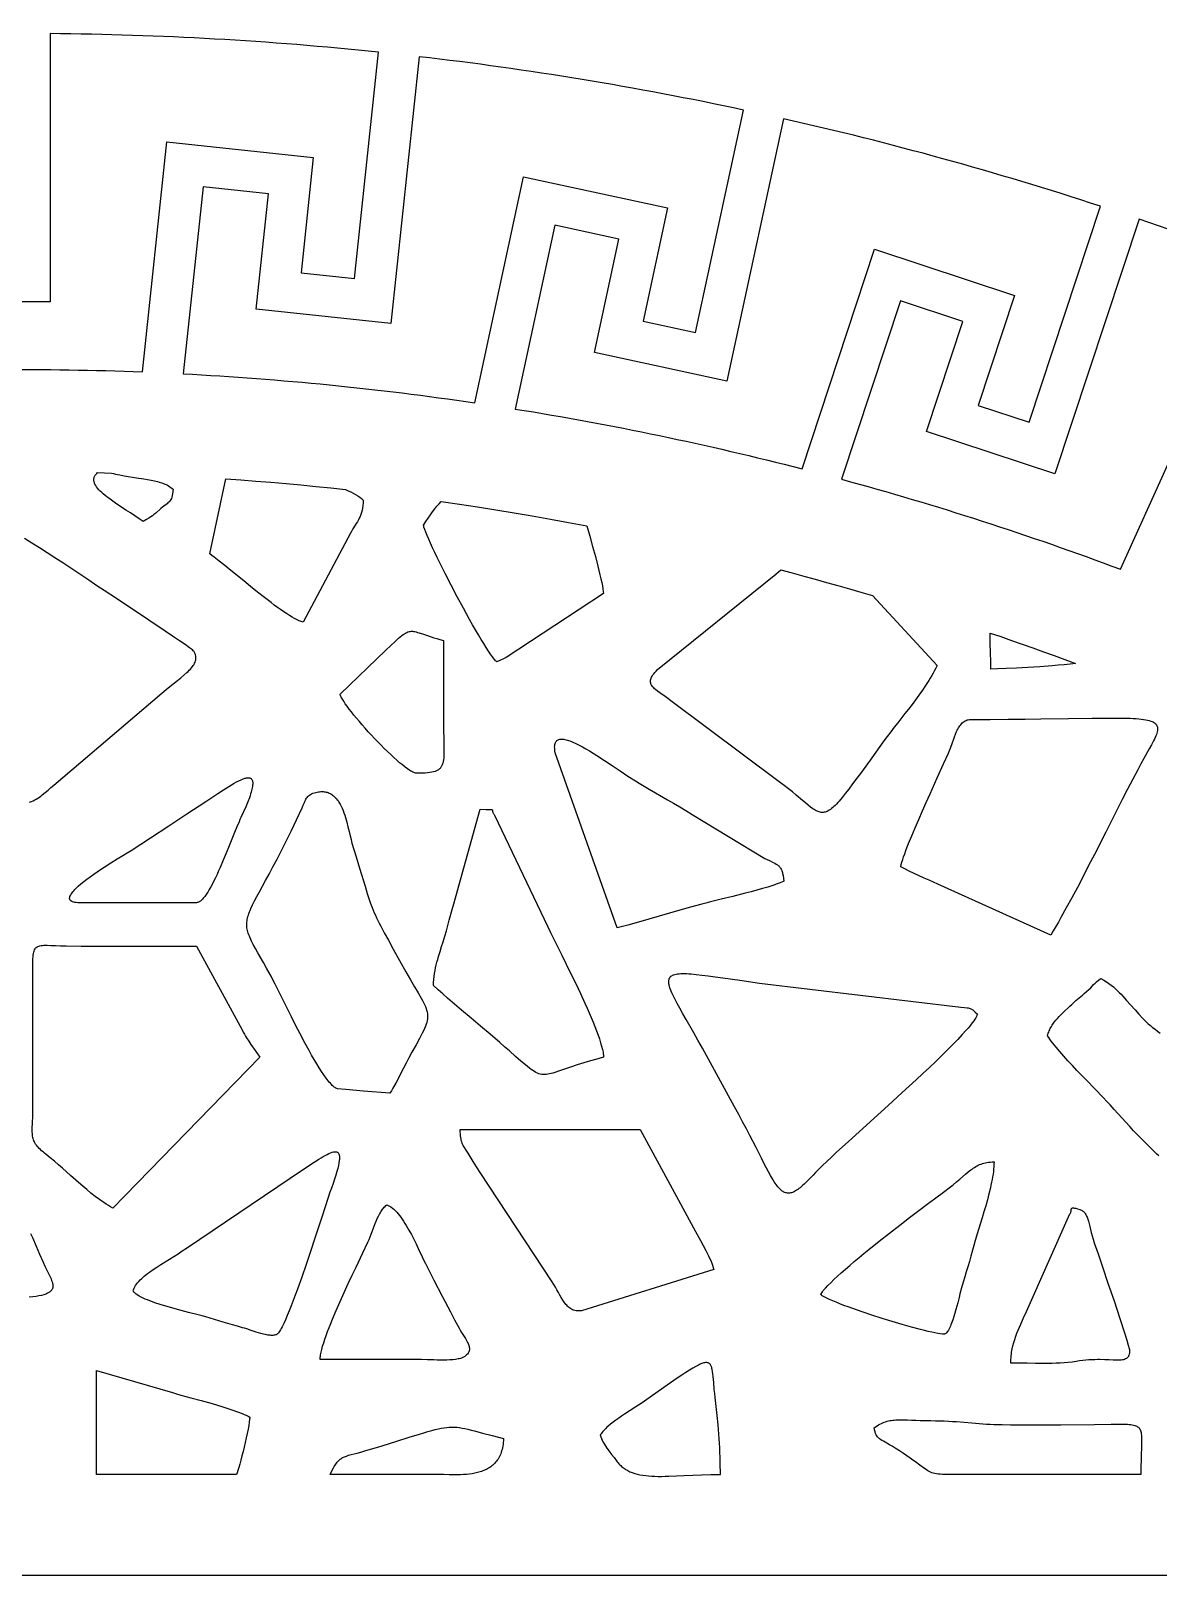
# Model space of a CAD drawing. Header units: millimetres. Extents: x -62 to 1999, y 2324 to 3190.
# Drawn here: x 971.9 to 1303, y 2324 to 2777.4 of the extents above; entities that cross this region are included whole.
import ezdxf

# ---------------------------------------------------------------- set-up
doc = ezdxf.new("R2010")
doc.units = ezdxf.units.MM
doc.layers.add('Default_Layer', color=1, linetype='Continuous')

msp = doc.modelspace()

# ---------------------------------------------------------------- linework, layer by layer
at = {"layer": 'Default_Layer'}
for points in [[(-62.32, 2323.98), (1998.88, 2323.98), (1998.88, 3189.82), (-62.32, 3189.82)], [(991.54, 2647.69), (995.6, 2647.57), (996.18, 2647.41), (996.78, 2647.25), (997.39, 2647.11), (998.03, 2647.01), (999.3, 2646.75), (1000.55, 2646.53), (1001.75, 2646.33), (1002.93, 2646.15), (1005.16, 2645.82), (1006.22, 2645.65), (1007.24, 2645.47), (1008.21, 2645.27), (1009.14, 2645.05), (1009.59, 2644.93), (1010.02, 2644.8), (1010.45, 2644.66), (1010.86, 2644.51), (1011.26, 2644.34), (1011.64, 2644.17), (1012.02, 2643.98), (1012.38, 2643.78), (1012.73, 2643.56), (1013.06, 2643.33), (1013.39, 2643.07), (1013.69, 2642.81), (1013.63, 2642.11), (1013.55, 2641.5), (1013.45, 2640.97), (1013.34, 2640.52), (1013.2, 2640.13), (1013.05, 2639.79), (1012.88, 2639.5), (1012.68, 2639.24), (1012.46, 2639), (1012.21, 2638.78), (1011.94, 2638.56), (1011.64, 2638.33), (1010.95, 2637.81), (1010.56, 2637.51), (1010.14, 2637.16), (1008.6, 2635.81), (1008.09, 2635.37), (1007.64, 2635.02), (1007.18, 2634.69), (1006.63, 2634.33), (1005.89, 2633.89), (1004.89, 2633.32), (1003.71, 2634.15), (1002.47, 2635), (1001.17, 2635.85), (999.85, 2636.71), (998.53, 2637.57), (997.23, 2638.44), (995.98, 2639.3), (994.8, 2640.15), (994.24, 2640.58), (993.71, 2641), (993.21, 2641.43), (992.74, 2641.84), (992.3, 2642.26), (991.9, 2642.67), (991.55, 2643.08), (991.23, 2643.48), (990.97, 2643.88), (990.75, 2644.28), (990.66, 2644.47), (990.58, 2644.67), (990.52, 2644.86), (990.48, 2645.05), (990.44, 2645.24), (990.42, 2645.43), (990.42, 2645.62), (990.43, 2645.8), (990.46, 2645.99), (990.51, 2646.17), (990.57, 2646.35), (990.65, 2646.53), (990.85, 2646.9), (991.07, 2647.21), (991.3, 2647.47)], [(1029.16, 2645.89), (1033.6, 2645.57), (1038.04, 2645.23), (1042.46, 2644.87), (1046.88, 2644.49), (1051.27, 2644.08), (1055.65, 2643.66), (1060, 2643.21), (1064.33, 2642.75), (1065.12, 2642.38), (1065.88, 2642.01), (1066.61, 2641.63), (1067.3, 2641.25), (1067.95, 2640.85), (1068.55, 2640.45), (1069.09, 2640.05), (1069.34, 2639.84), (1069.57, 2639.64), (1069.53, 2638.79), (1069.46, 2638.01), (1069.35, 2637.29), (1069.22, 2636.62), (1069.05, 2635.99), (1068.85, 2635.4), (1068.63, 2634.84), (1068.39, 2634.3), (1068.12, 2633.78), (1067.84, 2633.27), (1067.53, 2632.75), (1067.21, 2632.24), (1066.54, 2631.15), (1066.19, 2630.57), (1065.83, 2629.96), (1051.92, 2603.77), (1051.65, 2603.85), (1051.37, 2603.94), (1050.77, 2604.18), (1050.11, 2604.48), (1049.41, 2604.85), (1048.66, 2605.27), (1047.87, 2605.75), (1047.05, 2606.28), (1046.19, 2606.86), (1045.3, 2607.48), (1044.38, 2608.13), (1043.44, 2608.82), (1042.48, 2609.54), (1040.51, 2611.05), (1038.5, 2612.63), (1036.49, 2614.25), (1034.5, 2615.87), (1030.68, 2618.99), (1028.91, 2620.42), (1027.27, 2621.72), (1025.8, 2622.87), (1025.13, 2623.37), (1024.51, 2623.82)], [(1092.46, 2639.21), (1097.82, 2638.43), (1103.17, 2637.62), (1108.52, 2636.77), (1113.86, 2635.9), (1119.21, 2634.98), (1124.55, 2634.04), (1129.89, 2633.06), (1135.23, 2632.05), (1136.1, 2629.07), (1136.94, 2626.04), (1137.74, 2623.08), (1138.47, 2620.25), (1139.1, 2617.67), (1139.37, 2616.49), (1139.61, 2615.4), (1139.81, 2614.42), (1139.97, 2613.56), (1140.08, 2612.82), (1140.14, 2612.22), (1111.53, 2593.41), (1111.16, 2593.22), (1110.74, 2593.01), (1109.85, 2592.61), (1108.8, 2592.15), (1108.64, 2592.29), (1108.45, 2592.46), (1108.25, 2592.68), (1108.03, 2592.94), (1107.53, 2593.58), (1106.97, 2594.36), (1106.35, 2595.28), (1105.68, 2596.33), (1104.95, 2597.48), (1104.19, 2598.74), (1103.39, 2600.09), (1102.55, 2601.53), (1101.69, 2603.03), (1100.81, 2604.6), (1099.01, 2607.87), (1097.19, 2611.26), (1095.39, 2614.67), (1093.67, 2618.03), (1092.06, 2621.25), (1091.31, 2622.78), (1090.6, 2624.24), (1089.95, 2625.63), (1089.35, 2626.93), (1088.82, 2628.12), (1088.35, 2629.21), (1087.95, 2630.18), (1087.64, 2631.01), (1087.4, 2631.71), (1087.32, 2632), (1087.26, 2632.25), (1087.95, 2633.34), (1088.63, 2634.36), (1089.29, 2635.31), (1089.95, 2636.21), (1090.58, 2637.05), (1091.21, 2637.82), (1091.84, 2638.54)], [(1192.22, 2619.1), (1195.58, 2618.22), (1198.94, 2617.32), (1202.29, 2616.4), (1205.65, 2615.47), (1209.01, 2614.53), (1212.37, 2613.57), (1215.73, 2612.6), (1219.1, 2611.61), (1238.17, 2591.04), (1237.79, 2590.29), (1237.39, 2589.55), (1236.98, 2588.81), (1236.55, 2588.08), (1236.12, 2587.35), (1235.67, 2586.63), (1234.75, 2585.2), (1233.79, 2583.78), (1232.8, 2582.39), (1231.79, 2581.01), (1230.76, 2579.64), (1229.72, 2578.28), (1228.66, 2576.93), (1226.56, 2574.25), (1225.52, 2572.91), (1224.49, 2571.58), (1223.48, 2570.25), (1222.5, 2568.92), (1218.91, 2563.97), (1215.88, 2559.76), (1214.54, 2557.93), (1213.32, 2556.27), (1212.19, 2554.78), (1211.16, 2553.44), (1210.22, 2552.27), (1209.35, 2551.25), (1208.94, 2550.79), (1208.55, 2550.37), (1208.17, 2549.99), (1207.8, 2549.64), (1207.45, 2549.33), (1207.11, 2549.05), (1206.77, 2548.8), (1206.45, 2548.58), (1206.14, 2548.4), (1205.83, 2548.24), (1205.53, 2548.12), (1205.23, 2548.03), (1204.94, 2547.96), (1204.65, 2547.93), (1204.36, 2547.92), (1204.07, 2547.94), (1203.78, 2547.98), (1203.49, 2548.05), (1203.2, 2548.15), (1202.9, 2548.27), (1202.6, 2548.42), (1202.29, 2548.58), (1201.97, 2548.77), (1201.65, 2548.99), (1200.97, 2549.48), (1200.25, 2550.05), (1199.47, 2550.69), (1198.63, 2551.41), (1196.72, 2553.03), (1195.64, 2553.93), (1194.45, 2554.87), (1193.16, 2555.86), (1191.76, 2556.89), (1159.94, 2580.69), (1159.06, 2581.36), (1158.22, 2581.96), (1156.68, 2583.04), (1156, 2583.53), (1155.4, 2584), (1155.14, 2584.24), (1154.89, 2584.47), (1154.67, 2584.7), (1154.48, 2584.93), (1154.31, 2585.17), (1154.17, 2585.41), (1154.07, 2585.65), (1153.99, 2585.91), (1153.95, 2586.16), (1153.94, 2586.43), (1153.96, 2586.71), (1154.02, 2587), (1154.12, 2587.3), (1154.26, 2587.62), (1154.44, 2587.95), (1154.66, 2588.29), (1154.93, 2588.66), (1155.24, 2589.04), (1155.6, 2589.44), (1156, 2589.86), (1190.75, 2617.9)], [(1093.09, 2598.43), (1093.1, 2587.89), (1093.1, 2577.35), (1093.1, 2575.88), (1093.12, 2574.5), (1093.17, 2571.97), (1093.23, 2569.74), (1093.27, 2567.78), (1093.28, 2566.9), (1093.28, 2566.08), (1093.27, 2565.33), (1093.24, 2564.63), (1093.19, 2563.99), (1093.12, 2563.4), (1093.02, 2562.86), (1092.9, 2562.37), (1092.83, 2562.14), (1092.75, 2561.93), (1092.67, 2561.72), (1092.57, 2561.53), (1092.47, 2561.35), (1092.36, 2561.18), (1092.24, 2561.02), (1092.11, 2560.86), (1091.97, 2560.72), (1091.82, 2560.59), (1091.65, 2560.46), (1091.48, 2560.35), (1091.3, 2560.24), (1091.1, 2560.14), (1090.9, 2560.05), (1090.68, 2559.97), (1090.2, 2559.82), (1089.68, 2559.7), (1089.1, 2559.6), (1088.46, 2559.53), (1087.76, 2559.48), (1087, 2559.45), (1086.17, 2559.43), (1085.27, 2559.42), (1085.08, 2559.43), (1084.87, 2559.48), (1084.64, 2559.55), (1084.39, 2559.64), (1084.13, 2559.76), (1083.85, 2559.9), (1083.55, 2560.07), (1083.23, 2560.26), (1082.56, 2560.71), (1081.84, 2561.24), (1081.07, 2561.85), (1080.25, 2562.52), (1079.4, 2563.26), (1078.52, 2564.05), (1077.62, 2564.89), (1076.69, 2565.77), (1075.75, 2566.7), (1074.81, 2567.65), (1073.86, 2568.62), (1072.91, 2569.62), (1071.97, 2570.62), (1071.05, 2571.63), (1070.15, 2572.64), (1069.27, 2573.63), (1068.42, 2574.62), (1067.61, 2575.58), (1066.84, 2576.52), (1066.12, 2577.42), (1065.45, 2578.28), (1064.84, 2579.09), (1064.3, 2579.85), (1063.83, 2580.55), (1063.43, 2581.18), (1063.11, 2581.75), (1062.98, 2582), (1062.88, 2582.23), (1062.8, 2582.44), (1062.74, 2582.63), (1076.22, 2595.55), (1077.68, 2596.95), (1078.91, 2598.12), (1079.96, 2599.07), (1080.42, 2599.47), (1080.86, 2599.82), (1081.26, 2600.13), (1081.64, 2600.39), (1082, 2600.6), (1082.35, 2600.78), (1082.68, 2600.91), (1083.01, 2601.01), (1083.34, 2601.07), (1083.67, 2601.1), (1084.01, 2601.1), (1084.36, 2601.06), (1084.73, 2601), (1085.12, 2600.91), (1085.53, 2600.79), (1085.98, 2600.66), (1086.97, 2600.32), (1088.15, 2599.92), (1089.54, 2599.46), (1090.32, 2599.21), (1091.17, 2598.96), (1092.09, 2598.7)], [(1253.67, 2600.6), (1256.81, 2599.53), (1259.95, 2598.44), (1263.09, 2597.34), (1266.23, 2596.22), (1269.37, 2595.09), (1272.51, 2593.95), (1275.66, 2592.79), (1278.81, 2591.62), (1277.18, 2591.44), (1275.48, 2591.27), (1273.73, 2591.12), (1271.94, 2590.97), (1268.33, 2590.7), (1264.78, 2590.48), (1261.42, 2590.29), (1258.4, 2590.16), (1255.85, 2590.07), (1253.9, 2590.03), (1253.89, 2591.05), (1253.87, 2592.2), (1253.81, 2594.79), (1253.74, 2597.65)], [(1227.45, 2531.98), (1227.59, 2532.6), (1227.79, 2533.3), (1228.03, 2534.07), (1228.3, 2534.91), (1228.62, 2535.81), (1228.97, 2536.77), (1229.35, 2537.78), (1229.77, 2538.83), (1230.67, 2541.06), (1231.66, 2543.42), (1232.71, 2545.87), (1233.81, 2548.36), (1234.92, 2550.87), (1236.04, 2553.34), (1238.18, 2558.04), (1240.05, 2562.15), (1241.5, 2565.35), (1241.79, 2566.07), (1242.08, 2566.83), (1242.64, 2568.45), (1242.92, 2569.27), (1243.22, 2570.09), (1243.53, 2570.89), (1243.86, 2571.66), (1244.04, 2572.03), (1244.22, 2572.39), (1244.41, 2572.74), (1244.62, 2573.06), (1244.83, 2573.38), (1245.05, 2573.67), (1245.28, 2573.94), (1245.53, 2574.19), (1245.79, 2574.42), (1246.06, 2574.62), (1246.34, 2574.79), (1246.64, 2574.94), (1246.96, 2575.06), (1247.29, 2575.14), (1247.64, 2575.2), (1248, 2575.21), (1253.71, 2575.23), (1259.03, 2575.26), (1263.99, 2575.31), (1268.59, 2575.36), (1276.76, 2575.49), (1283.64, 2575.6), (1286.62, 2575.63), (1289.31, 2575.64), (1291.72, 2575.63), (1293.86, 2575.58), (1294.83, 2575.55), (1295.74, 2575.51), (1296.59, 2575.45), (1297.37, 2575.39), (1298.1, 2575.31), (1298.77, 2575.22), (1299.39, 2575.12), (1299.95, 2575), (1300.45, 2574.87), (1300.91, 2574.73), (1301.31, 2574.57), (1301.66, 2574.39), (1301.97, 2574.2), (1302.23, 2573.99), (1302.34, 2573.88), (1302.44, 2573.77), (1302.53, 2573.65), (1302.61, 2573.52), (1302.68, 2573.39), (1302.74, 2573.26), (1302.78, 2573.12), (1302.82, 2572.97), (1302.87, 2572.67), (1302.87, 2572.34), (1302.84, 2572), (1302.78, 2571.63), (1302.68, 2571.23), (1302.54, 2570.82), (1302.38, 2570.38), (1302.18, 2569.91), (1301.96, 2569.42), (1301.71, 2568.9), (1301.13, 2567.79), (1300.45, 2566.56), (1298.87, 2563.75), (1297.98, 2562.16), (1297.04, 2560.43), (1295.58, 2557.68), (1294.08, 2554.78), (1292.52, 2551.76), (1290.93, 2548.63), (1287.65, 2542.16), (1284.32, 2535.58), (1282.64, 2532.3), (1280.98, 2529.07), (1279.32, 2525.9), (1277.69, 2522.82), (1276.08, 2519.86), (1274.51, 2517.04), (1273.75, 2515.68), (1272.99, 2514.38), (1272.25, 2513.11), (1271.52, 2511.9), (1238.35, 2526.84), (1235.75, 2527.99), (1234.31, 2528.62), (1232.84, 2529.28), (1231.38, 2529.96), (1229.96, 2530.64), (1228.64, 2531.32), (1228.02, 2531.65)], [(1193.08, 2527.75), (1192.67, 2527.55), (1192.21, 2527.35), (1191.69, 2527.13), (1191.12, 2526.92), (1189.85, 2526.48), (1188.43, 2526.02), (1186.88, 2525.56), (1185.22, 2525.1), (1183.49, 2524.63), (1181.71, 2524.17), (1178.12, 2523.26), (1174.65, 2522.41), (1171.54, 2521.65), (1170.18, 2521.3), (1168.98, 2520.99), (1165.73, 2520.1), (1162.58, 2519.21), (1156.45, 2517.45), (1153.42, 2516.57), (1150.37, 2515.71), (1147.28, 2514.85), (1144.11, 2514.01), (1125.95, 2565.46), (1125.87, 2565.95), (1125.82, 2566.41), (1125.79, 2566.83), (1125.78, 2567.21), (1125.81, 2567.57), (1125.85, 2567.89), (1125.93, 2568.18), (1126.02, 2568.43), (1126.14, 2568.66), (1126.28, 2568.86), (1126.44, 2569.03), (1126.63, 2569.17), (1126.83, 2569.28), (1127.06, 2569.37), (1127.3, 2569.43), (1127.56, 2569.46), (1127.85, 2569.47), (1128.15, 2569.46), (1128.46, 2569.42), (1128.8, 2569.36), (1129.15, 2569.28), (1129.52, 2569.18), (1129.9, 2569.06), (1130.29, 2568.92), (1130.7, 2568.76), (1131.13, 2568.58), (1132.01, 2568.18), (1132.94, 2567.71), (1133.92, 2567.19), (1134.93, 2566.61), (1135.98, 2565.99), (1137.05, 2565.33), (1138.15, 2564.64), (1140.41, 2563.18), (1142.7, 2561.66), (1145.01, 2560.12), (1147.29, 2558.61), (1149.5, 2557.18), (1150.57, 2556.51), (1151.61, 2555.88), (1153.52, 2554.76), (1155.37, 2553.7), (1158.97, 2551.65), (1160.74, 2550.63), (1162.53, 2549.59), (1164.35, 2548.49), (1166.21, 2547.32), (1187.56, 2534.42), (1188.24, 2534.08), (1188.87, 2533.78), (1189.96, 2533.25), (1190.44, 2533), (1190.87, 2532.75), (1191.25, 2532.49), (1191.43, 2532.35), (1191.59, 2532.2), (1191.75, 2532.04), (1191.9, 2531.88), (1192.03, 2531.7), (1192.16, 2531.51), (1192.28, 2531.3), (1192.39, 2531.08), (1192.5, 2530.85), (1192.59, 2530.59), (1192.68, 2530.32), (1192.75, 2530.03), (1192.83, 2529.71), (1192.89, 2529.37), (1193, 2528.62)], [(1020.58, 2521.41), (986.27, 2521.41), (985.75, 2521.42), (985.28, 2521.46), (984.87, 2521.51), (984.51, 2521.58), (984.2, 2521.68), (983.94, 2521.79), (983.72, 2521.92), (983.55, 2522.07), (983.49, 2522.15), (983.43, 2522.23), (983.38, 2522.32), (983.35, 2522.41), (983.32, 2522.51), (983.31, 2522.61), (983.31, 2522.82), (983.35, 2523.04), (983.42, 2523.28), (983.53, 2523.53), (983.67, 2523.79), (983.85, 2524.06), (984.06, 2524.35), (984.3, 2524.64), (984.56, 2524.94), (984.85, 2525.25), (985.17, 2525.57), (985.87, 2526.23), (986.65, 2526.91), (987.51, 2527.61), (988.42, 2528.32), (989.38, 2529.03), (990.38, 2529.75), (991.39, 2530.46), (992.42, 2531.16), (993.45, 2531.84), (995.46, 2533.13), (997.32, 2534.3), (998.94, 2535.29), (1000.23, 2536.05), (1001.41, 2536.75), (1007.05, 2540.42), (1012.42, 2543.95), (1017.78, 2547.48), (1023.35, 2551.13), (1025.09, 2552.28), (1026.82, 2553.43), (1028.51, 2554.55), (1030.12, 2555.58), (1030.9, 2556.05), (1031.64, 2556.49), (1032.35, 2556.89), (1033.03, 2557.24), (1033.66, 2557.53), (1034.26, 2557.77), (1034.54, 2557.87), (1034.8, 2557.95), (1035.06, 2558.02), (1035.3, 2558.06), (1035.53, 2558.09), (1035.75, 2558.1), (1035.95, 2558.09), (1036.14, 2558.06), (1036.31, 2558.01), (1036.46, 2557.94), (1036.6, 2557.84), (1036.73, 2557.73), (1036.84, 2557.59), (1036.92, 2557.42), (1037, 2557.23), (1037.05, 2557.02), (1037.09, 2556.78), (1037.1, 2556.51), (1037.1, 2556.22), (1037.07, 2555.89), (1037.03, 2555.54), (1036.97, 2555.16), (1036.88, 2554.75), (1036.77, 2554.31), (1036.64, 2553.84), (1036.49, 2553.33), (1036.32, 2552.8), (1036.12, 2552.23), (1035.65, 2550.99), (1035.08, 2549.6), (1034.4, 2548.07), (1033.63, 2546.39), (1033.36, 2545.82), (1033.08, 2545.18), (1032.45, 2543.69), (1031.76, 2541.98), (1031, 2540.09), (1030.19, 2538.08), (1029.34, 2535.99), (1028.46, 2533.87), (1027.55, 2531.77), (1027.09, 2530.74), (1026.63, 2529.74), (1026.17, 2528.76), (1025.71, 2527.82), (1025.25, 2526.92), (1024.79, 2526.06), (1024.33, 2525.26), (1023.88, 2524.52), (1023.44, 2523.84), (1023, 2523.23), (1022.57, 2522.7), (1022.36, 2522.47), (1022.15, 2522.25), (1021.94, 2522.06), (1021.73, 2521.89), (1021.53, 2521.75), (1021.34, 2521.63), (1021.14, 2521.54), (1020.95, 2521.47), (1020.76, 2521.43)], [(1077.42, 2465.45), (1069.66, 2466.09), (1064.4, 2466.54), (1061.98, 2466.75), (1061.76, 2466.83), (1061.52, 2466.95), (1061.27, 2467.11), (1061.02, 2467.3), (1060.75, 2467.52), (1060.48, 2467.77), (1060.2, 2468.06), (1059.9, 2468.38), (1059.6, 2468.72), (1059.3, 2469.1), (1058.66, 2469.93), (1058, 2470.85), (1057.31, 2471.87), (1056.61, 2472.97), (1055.89, 2474.14), (1055.15, 2475.37), (1054.41, 2476.66), (1053.66, 2478), (1052.9, 2479.37), (1052.14, 2480.77), (1051.39, 2482.19), (1049.9, 2485.06), (1048.46, 2487.89), (1047.09, 2490.63), (1045.82, 2493.2), (1043.67, 2497.54), (1042.85, 2499.17), (1042.51, 2499.82), (1042.22, 2500.35), (1041.18, 2502.19), (1040.23, 2503.85), (1038.58, 2506.73), (1037.88, 2507.98), (1037.27, 2509.11), (1036.74, 2510.16), (1036.51, 2510.65), (1036.3, 2511.12), (1036.11, 2511.58), (1035.94, 2512.02), (1035.79, 2512.45), (1035.66, 2512.87), (1035.56, 2513.28), (1035.47, 2513.68), (1035.41, 2514.08), (1035.37, 2514.48), (1035.35, 2514.88), (1035.35, 2515.27), (1035.38, 2515.67), (1035.42, 2516.07), (1035.49, 2516.48), (1035.58, 2516.9), (1035.69, 2517.33), (1035.82, 2517.76), (1035.97, 2518.22), (1036.14, 2518.69), (1036.34, 2519.17), (1036.56, 2519.68), (1037.06, 2520.75), (1037.65, 2521.93), (1038.33, 2523.22), (1039.09, 2524.64), (1040.88, 2527.92), (1041.91, 2529.82), (1043.03, 2531.91), (1044.23, 2534.2), (1045.52, 2536.71), (1046.91, 2539.45), (1048.38, 2542.44), (1049.94, 2545.7), (1051.59, 2549.23), (1051.96, 2550.08), (1052.27, 2550.83), (1052.41, 2551.17), (1052.56, 2551.49), (1052.71, 2551.79), (1052.87, 2552.06), (1053.05, 2552.32), (1053.25, 2552.56), (1053.48, 2552.78), (1053.74, 2552.99), (1054.04, 2553.18), (1054.39, 2553.36), (1054.79, 2553.53), (1055.24, 2553.68), (1055.63, 2553.8), (1056.01, 2553.89), (1056.38, 2553.96), (1056.74, 2554.01), (1057.09, 2554.04), (1057.43, 2554.05), (1057.76, 2554.04), (1058.08, 2554.01), (1058.39, 2553.97), (1058.7, 2553.9), (1058.99, 2553.83), (1059.27, 2553.73), (1059.55, 2553.62), (1059.81, 2553.49), (1060.07, 2553.35), (1060.32, 2553.19), (1060.56, 2553.02), (1060.8, 2552.84), (1061.02, 2552.64), (1061.24, 2552.43), (1061.45, 2552.21), (1061.66, 2551.98), (1061.85, 2551.74), (1062.05, 2551.49), (1062.41, 2550.95), (1062.74, 2550.38), (1063.06, 2549.78), (1063.35, 2549.16), (1063.62, 2548.51), (1063.87, 2547.84), (1064.11, 2547.16), (1064.33, 2546.47), (1064.53, 2545.78), (1064.72, 2545.08), (1065.07, 2543.7), (1065.39, 2542.36), (1065.68, 2541.09), (1065.97, 2539.93), (1066.11, 2539.41), (1066.25, 2538.92), (1067.47, 2534.93), (1068.49, 2531.54), (1070.09, 2526.23), (1070.73, 2524.15), (1071.33, 2522.34), (1071.61, 2521.51), (1071.9, 2520.72), (1072.19, 2519.96), (1072.49, 2519.21), (1072.8, 2518.47), (1073.13, 2517.72), (1073.48, 2516.96), (1073.86, 2516.18), (1074.27, 2515.36), (1074.72, 2514.49), (1075.74, 2512.59), (1076.95, 2510.38), (1078.39, 2507.78), (1082.12, 2501.1), (1083.46, 2498.73), (1084.65, 2496.68), (1085.68, 2494.92), (1086.55, 2493.4), (1086.93, 2492.72), (1087.26, 2492.08), (1087.56, 2491.48), (1087.81, 2490.91), (1088.02, 2490.36), (1088.19, 2489.84), (1088.32, 2489.33), (1088.41, 2488.83), (1088.45, 2488.33), (1088.46, 2488.09), (1088.45, 2487.84), (1088.41, 2487.33), (1088.33, 2486.81), (1088.2, 2486.28), (1088.03, 2485.71), (1087.81, 2485.12), (1087.55, 2484.49), (1087.25, 2483.83), (1086.9, 2483.11), (1086.51, 2482.34), (1086.07, 2481.51), (1085.06, 2479.66), (1083.86, 2477.51), (1082.98, 2475.9), (1082.16, 2474.33), (1080.63, 2471.32), (1079.87, 2469.85), (1079.1, 2468.38), (1078.29, 2466.92), (1077.86, 2466.19)], [(1140.14, 2476.02), (1138.17, 2475.5), (1136.28, 2474.96), (1134.38, 2474.39), (1132.43, 2473.78), (1130.4, 2473.12), (1128.66, 2472.52), (1127.16, 2472), (1125.87, 2471.58), (1125.28, 2471.4), (1124.74, 2471.25), (1124.23, 2471.13), (1123.75, 2471.04), (1123.28, 2470.98), (1122.84, 2470.95), (1122.41, 2470.96), (1121.99, 2471.01), (1121.57, 2471.09), (1121.16, 2471.21), (1120.73, 2471.38), (1120.3, 2471.58), (1119.85, 2471.83), (1119.38, 2472.12), (1118.88, 2472.46), (1118.36, 2472.85), (1117.8, 2473.29), (1117.2, 2473.78), (1115.87, 2474.92), (1114.32, 2476.28), (1112.52, 2477.88), (1111.1, 2479.13), (1109.68, 2480.36), (1106.86, 2482.77), (1104.05, 2485.14), (1101.25, 2487.49), (1098.46, 2489.84), (1095.69, 2492.21), (1094.31, 2493.41), (1092.94, 2494.63), (1091.57, 2495.86), (1090.2, 2497.11), (1090.23, 2497.99), (1090.3, 2498.87), (1090.39, 2499.74), (1090.52, 2500.6), (1090.67, 2501.46), (1090.83, 2502.31), (1091.02, 2503.14), (1091.22, 2503.97), (1091.44, 2504.78), (1091.66, 2505.57), (1092.12, 2507.1), (1092.57, 2508.55), (1093.01, 2509.9), (1093.51, 2511.54), (1093.97, 2513.13), (1094.41, 2514.71), (1094.84, 2516.28), (1095.71, 2519.46), (1096.18, 2521.12), (1096.69, 2522.83), (1103.91, 2548.83), (1105.68, 2548.79), (1106.76, 2548.78), (1107.09, 2548.77), (1107.32, 2548.75), (1107.46, 2548.72), (1107.5, 2548.7), (1107.53, 2548.67), (1107.54, 2548.64), (1107.55, 2548.6), (1107.55, 2548.5), (1107.54, 2548.37), (1107.55, 2548.21), (1107.6, 2548.01), (1107.64, 2547.89), (1107.7, 2547.75), (1107.78, 2547.61), (1107.88, 2547.45), (1108.01, 2547.28), (1108.16, 2547.1), (1123.81, 2514.34), (1124.59, 2512.7), (1125.55, 2510.73), (1127.89, 2506.02), (1129.2, 2503.36), (1130.57, 2500.57), (1131.96, 2497.7), (1133.34, 2494.79), (1134.67, 2491.9), (1135.32, 2490.47), (1135.94, 2489.06), (1136.53, 2487.68), (1137.09, 2486.33), (1137.62, 2485.02), (1138.11, 2483.76), (1138.55, 2482.55), (1138.95, 2481.4), (1139.3, 2480.31), (1139.59, 2479.29), (1139.83, 2478.34), (1139.92, 2477.9), (1140, 2477.48), (1140.06, 2477.08), (1140.11, 2476.7), (1140.14, 2476.35)], [(1017.64, 2508.7), (1020.55, 2508.69), (1033.97, 2484.08), (1034.31, 2483.43), (1034.65, 2482.82), (1034.97, 2482.25), (1035.3, 2481.71), (1035.94, 2480.71), (1036.57, 2479.78), (1037.84, 2477.99), (1038.5, 2477.05), (1039.17, 2476.02), (996.04, 2431.68), (995.37, 2432.08), (994.7, 2432.49), (994.04, 2432.91), (993.39, 2433.35), (992.74, 2433.8), (992.1, 2434.25), (990.83, 2435.19), (989.59, 2436.16), (988.36, 2437.16), (987.15, 2438.19), (985.95, 2439.22), (983.57, 2441.33), (981.21, 2443.43), (980.03, 2444.47), (978.84, 2445.49), (977.64, 2446.49), (976.44, 2447.47), (975.95, 2447.86), (975.5, 2448.23), (975.09, 2448.59), (974.72, 2448.94), (974.38, 2449.27), (974.07, 2449.6), (973.79, 2449.92), (973.54, 2450.24), (973.32, 2450.55), (973.13, 2450.86), (972.96, 2451.18), (972.82, 2451.5), (972.7, 2451.83), (972.6, 2452.17), (972.51, 2452.52), (972.45, 2452.88), (972.4, 2453.25), (972.37, 2453.65), (972.34, 2454.06), (972.33, 2454.5), (972.34, 2455.45), (972.38, 2456.51), (972.48, 2459.05), (972.53, 2460.56), (972.55, 2462.26), (972.5, 2500.34), (972.47, 2502.13), (972.48, 2503.66), (972.49, 2504.33), (972.52, 2504.94), (972.56, 2505.5), (972.61, 2506.01), (972.68, 2506.46), (972.77, 2506.87), (972.87, 2507.23), (973, 2507.55), (973.15, 2507.83), (973.32, 2508.07), (973.52, 2508.27), (973.74, 2508.44), (974, 2508.58), (974.28, 2508.69), (974.59, 2508.78), (974.94, 2508.84), (975.33, 2508.88), (975.75, 2508.91), (976.21, 2508.92), (976.71, 2508.92), (977.83, 2508.88), (979.13, 2508.82), (980.63, 2508.76), (982.33, 2508.72), (986.73, 2508.67), (991.14, 2508.64), (995.56, 2508.64), (999.98, 2508.64), (1008.81, 2508.68)], [(1245.06, 2490.75), (1246.16, 2490.65), (1246.97, 2490.56), (1247.29, 2490.51), (1247.56, 2490.45), (1247.8, 2490.38), (1248.01, 2490.29), (1248.21, 2490.19), (1248.4, 2490.06), (1248.6, 2489.91), (1248.8, 2489.73), (1249.29, 2489.27), (1249.94, 2488.66), (1249.84, 2488.36), (1249.69, 2488.01), (1249.48, 2487.63), (1249.22, 2487.21), (1248.92, 2486.75), (1248.56, 2486.27), (1248.16, 2485.75), (1247.72, 2485.19), (1247.23, 2484.61), (1246.7, 2484), (1245.52, 2482.69), (1244.2, 2481.28), (1242.74, 2479.78), (1241.17, 2478.2), (1239.49, 2476.55), (1237.71, 2474.83), (1235.86, 2473.06), (1233.93, 2471.24), (1231.95, 2469.39), (1227.88, 2465.64), (1223.75, 2461.86), (1219.65, 2458.14), (1211.98, 2451.19), (1208.62, 2448.12), (1207.11, 2446.71), (1205.71, 2445.41), (1204.46, 2444.23), (1203.36, 2443.16), (1202.43, 2442.22), (1201.67, 2441.43), (1200.73, 2440.43), (1199.85, 2439.53), (1199.03, 2438.74), (1198.63, 2438.38), (1198.26, 2438.05), (1197.89, 2437.74), (1197.53, 2437.46), (1197.19, 2437.21), (1196.85, 2436.99), (1196.53, 2436.79), (1196.21, 2436.62), (1195.9, 2436.47), (1195.6, 2436.35), (1195.31, 2436.25), (1195.02, 2436.19), (1194.74, 2436.15), (1194.47, 2436.13), (1194.2, 2436.14), (1193.93, 2436.18), (1193.67, 2436.24), (1193.41, 2436.33), (1193.15, 2436.45), (1192.9, 2436.59), (1192.64, 2436.76), (1192.39, 2436.96), (1192.14, 2437.18), (1191.88, 2437.42), (1191.63, 2437.7), (1191.37, 2438), (1191.11, 2438.32), (1190.85, 2438.68), (1190.58, 2439.06), (1190.31, 2439.46), (1189.75, 2440.35), (1189.17, 2441.34), (1188.56, 2442.44), (1187.92, 2443.64), (1187.24, 2444.95), (1186.52, 2446.36), (1184.93, 2449.5), (1183.1, 2453.06), (1182.09, 2455), (1181.01, 2457.04), (1179.85, 2459.19), (1178.62, 2461.44), (1169.17, 2478.71), (1167.85, 2481.04), (1166.62, 2483.21), (1164.39, 2487.1), (1163.41, 2488.82), (1162.53, 2490.41), (1161.74, 2491.86), (1161.06, 2493.18), (1160.75, 2493.79), (1160.48, 2494.37), (1160.23, 2494.92), (1160.01, 2495.45), (1159.82, 2495.94), (1159.66, 2496.4), (1159.53, 2496.84), (1159.42, 2497.25), (1159.35, 2497.63), (1159.31, 2497.99), (1159.3, 2498.32), (1159.33, 2498.62), (1159.39, 2498.91), (1159.47, 2499.16), (1159.6, 2499.4), (1159.76, 2499.61), (1159.95, 2499.8), (1160.18, 2499.96), (1160.44, 2500.11), (1160.74, 2500.24), (1161.08, 2500.34), (1161.45, 2500.43), (1161.86, 2500.5), (1162.31, 2500.55), (1162.8, 2500.58), (1163.33, 2500.6), (1163.9, 2500.6), (1164.51, 2500.58), (1165.16, 2500.55), (1165.85, 2500.5), (1167.36, 2500.37), (1169.04, 2500.18), (1170.89, 2499.95), (1172.93, 2499.68), (1175.15, 2499.37), (1180.16, 2498.65), (1185.95, 2497.83)], [(1098.03, 2454.86), (1150.94, 2454.85), (1167.18, 2424.85), (1168.63, 2422.23), (1169.43, 2420.77), (1170.22, 2419.27), (1170.6, 2418.52), (1170.97, 2417.77), (1171.31, 2417.04), (1171.62, 2416.32), (1171.91, 2415.62), (1172.15, 2414.95), (1172.35, 2414.31), (1172.51, 2413.71), (1133.69, 2401.6), (1133.26, 2401.56), (1132.84, 2401.54), (1132.44, 2401.56), (1132.07, 2401.61), (1131.71, 2401.69), (1131.36, 2401.79), (1131.03, 2401.92), (1130.72, 2402.08), (1130.42, 2402.26), (1130.13, 2402.46), (1129.85, 2402.69), (1129.58, 2402.93), (1129.33, 2403.2), (1129.08, 2403.48), (1128.84, 2403.78), (1128.61, 2404.09), (1128.38, 2404.42), (1128.16, 2404.76), (1127.73, 2405.47), (1127.31, 2406.21), (1126.89, 2406.99), (1126.46, 2407.77), (1126.02, 2408.56), (1125.56, 2409.34), (1125.07, 2410.11), (1103.92, 2442.23), (1103.03, 2443.6), (1102.18, 2444.95), (1100.34, 2447.88), (1099.77, 2448.76), (1099.3, 2449.5), (1099.09, 2449.84), (1098.91, 2450.17), (1098.75, 2450.5), (1098.6, 2450.83), (1098.48, 2451.19), (1098.37, 2451.56), (1098.28, 2451.98), (1098.2, 2452.43), (1098.14, 2452.94), (1098.09, 2453.51), (1098.06, 2454.15)], [(1001.97, 2407.37), (1002.1, 2407.79), (1002.26, 2408.22), (1002.47, 2408.63), (1002.71, 2409.04), (1002.98, 2409.45), (1003.29, 2409.85), (1003.63, 2410.24), (1003.99, 2410.64), (1004.39, 2411.02), (1004.81, 2411.41), (1005.26, 2411.79), (1005.73, 2412.17), (1006.22, 2412.55), (1006.73, 2412.93), (1007.81, 2413.68), (1008.95, 2414.44), (1010.14, 2415.2), (1012.63, 2416.74), (1013.89, 2417.53), (1015.16, 2418.33), (1016.42, 2419.16), (1017.65, 2420.01), (1052, 2443.19), (1055.11, 2445.22), (1056.51, 2446.11), (1057.16, 2446.51), (1057.79, 2446.88), (1058.38, 2447.22), (1058.94, 2447.52), (1059.46, 2447.77), (1059.95, 2447.98), (1060.4, 2448.14), (1060.81, 2448.25), (1061, 2448.28), (1061.18, 2448.3), (1061.35, 2448.31), (1061.51, 2448.29), (1061.66, 2448.27), (1061.8, 2448.23), (1061.93, 2448.17), (1062.05, 2448.09), (1062.15, 2448), (1062.25, 2447.89), (1062.33, 2447.77), (1062.4, 2447.62), (1062.46, 2447.46), (1062.51, 2447.27), (1062.54, 2447.07), (1062.57, 2446.85), (1062.58, 2446.6), (1062.57, 2446.34), (1062.56, 2446.05), (1062.53, 2445.74), (1062.44, 2445.06), (1062.29, 2444.29), (1062.08, 2443.42), (1061.82, 2442.46), (1061.5, 2441.39), (1061.12, 2440.22), (1060.69, 2438.94), (1060.19, 2437.55), (1059.79, 2436.4), (1059.19, 2434.58), (1057.49, 2429.34), (1056.44, 2426.12), (1055.29, 2422.62), (1054.07, 2418.96), (1052.81, 2415.22), (1051.52, 2411.51), (1050.24, 2407.93), (1049.61, 2406.22), (1048.99, 2404.58), (1048.39, 2403.02), (1047.81, 2401.55), (1047.24, 2400.19), (1046.7, 2398.94), (1046.19, 2397.83), (1045.71, 2396.86), (1045.48, 2396.44), (1045.26, 2396.05), (1045.06, 2395.71), (1044.86, 2395.41), (1044.67, 2395.15), (1044.49, 2394.94), (1044.32, 2394.78), (1044.16, 2394.67), (1043.97, 2394.58), (1043.76, 2394.5), (1043.53, 2394.44), (1043.29, 2394.4), (1043.03, 2394.38), (1042.76, 2394.37), (1042.47, 2394.37), (1042.18, 2394.39), (1041.56, 2394.47), (1040.9, 2394.59), (1040.22, 2394.74), (1039.52, 2394.93), (1038.81, 2395.13), (1038.09, 2395.36), (1036.67, 2395.82), (1035.33, 2396.26), (1034.7, 2396.45), (1034.12, 2396.62), (1032.63, 2397.03), (1031.18, 2397.44), (1028.43, 2398.24), (1025.83, 2399.03), (1023.32, 2399.78), (1022.29, 2400.07), (1021.07, 2400.39), (1018.2, 2401.13), (1014.97, 2401.98), (1013.29, 2402.44), (1011.61, 2402.93), (1009.96, 2403.43), (1008.38, 2403.95), (1007.62, 2404.22), (1006.89, 2404.49), (1006.19, 2404.77), (1005.53, 2405.04), (1004.91, 2405.33), (1004.33, 2405.61), (1003.79, 2405.9), (1003.31, 2406.19), (1002.88, 2406.48), (1002.52, 2406.77), (1002.35, 2406.92), (1002.21, 2407.07), (1002.08, 2407.22)], [(1240.16, 2394.72), (1239.67, 2394.74), (1239.06, 2394.81), (1238.33, 2394.93), (1237.49, 2395.09), (1236.55, 2395.29), (1235.52, 2395.52), (1234.4, 2395.79), (1233.21, 2396.09), (1230.63, 2396.78), (1227.86, 2397.56), (1224.95, 2398.42), (1221.97, 2399.34), (1219, 2400.3), (1216.1, 2401.27), (1213.33, 2402.24), (1212.02, 2402.72), (1210.77, 2403.19), (1209.59, 2403.65), (1208.48, 2404.09), (1207.46, 2404.52), (1206.53, 2404.93), (1205.7, 2405.32), (1204.99, 2405.69), (1204.39, 2406.03), (1204.14, 2406.19), (1203.92, 2406.34), (1204.06, 2406.6), (1204.24, 2406.88), (1204.46, 2407.18), (1204.7, 2407.51), (1204.99, 2407.85), (1205.3, 2408.22), (1206.02, 2409), (1206.86, 2409.85), (1207.8, 2410.76), (1208.84, 2411.74), (1209.97, 2412.76), (1211.18, 2413.82), (1212.46, 2414.93), (1213.8, 2416.06), (1215.2, 2417.23), (1216.63, 2418.41), (1218.11, 2419.61), (1221.12, 2422.02), (1224.16, 2424.42), (1227.17, 2426.75), (1230.06, 2428.97), (1232.78, 2431.03), (1235.24, 2432.88), (1237.37, 2434.47), (1240.37, 2436.7), (1241.64, 2437.66), (1242.8, 2438.57), (1243.84, 2439.43), (1244.79, 2440.24), (1246.49, 2441.7), (1247.26, 2442.35), (1248.01, 2442.94), (1248.38, 2443.21), (1248.74, 2443.47), (1249.11, 2443.71), (1249.48, 2443.93), (1249.85, 2444.14), (1250.23, 2444.34), (1250.62, 2444.52), (1251.02, 2444.68), (1251.44, 2444.82), (1251.86, 2444.95), (1252.31, 2445.06), (1252.77, 2445.15), (1253.25, 2445.23), (1253.75, 2445.28), (1254.28, 2445.32), (1254.84, 2445.34), (1254.83, 2444.67), (1254.79, 2443.98), (1254.73, 2443.26), (1254.65, 2442.51), (1254.55, 2441.74), (1254.42, 2440.96), (1254.28, 2440.15), (1254.12, 2439.33), (1253.95, 2438.5), (1253.76, 2437.65), (1253.34, 2435.92), (1252.88, 2434.17), (1252.39, 2432.4), (1251.88, 2430.63), (1251.36, 2428.87), (1250.31, 2425.46), (1249.35, 2422.28), (1248.93, 2420.81), (1248.55, 2419.44), (1248.07, 2417.67), (1247.6, 2416.05), (1247.14, 2414.51), (1246.69, 2413.03), (1246.23, 2411.53), (1245.77, 2409.99), (1245.31, 2408.34), (1244.83, 2406.54), (1244.57, 2405.49), (1244.18, 2403.89), (1243.93, 2402.95), (1243.66, 2401.96), (1243.37, 2400.94), (1243.06, 2399.92), (1242.72, 2398.91), (1242.38, 2397.96), (1242.2, 2397.51), (1242.02, 2397.08), (1241.84, 2396.67), (1241.66, 2396.3), (1241.47, 2395.95), (1241.28, 2395.65), (1241.1, 2395.38), (1240.91, 2395.15), (1240.72, 2394.97), (1240.53, 2394.83), (1240.44, 2394.78), (1240.35, 2394.75), (1240.25, 2394.73)], [(1056.87, 2387.34), (1056.89, 2387.63), (1056.91, 2387.94), (1056.96, 2388.28), (1057.01, 2388.64), (1057.17, 2389.42), (1057.38, 2390.27), (1057.64, 2391.19), (1057.94, 2392.18), (1058.29, 2393.22), (1058.68, 2394.32), (1059.1, 2395.47), (1059.55, 2396.65), (1060.04, 2397.88), (1060.55, 2399.13), (1061.63, 2401.7), (1062.78, 2404.33), (1063.96, 2406.96), (1065.15, 2409.56), (1066.32, 2412.07), (1067.44, 2414.45), (1069.44, 2418.64), (1070.92, 2421.77), (1071.27, 2422.54), (1071.59, 2423.32), (1071.9, 2424.1), (1072.2, 2424.89), (1072.78, 2426.44), (1073.08, 2427.2), (1073.37, 2427.94), (1073.68, 2428.66), (1074, 2429.35), (1074.34, 2430.01), (1074.7, 2430.64), (1074.89, 2430.93), (1075.09, 2431.22), (1075.29, 2431.5), (1075.51, 2431.76), (1075.73, 2432.01), (1075.96, 2432.25), (1076.2, 2432.47), (1076.45, 2432.68), (1076.66, 2432.61), (1076.87, 2432.53), (1077.08, 2432.44), (1077.29, 2432.32), (1077.71, 2432.07), (1078.13, 2431.76), (1078.55, 2431.4), (1078.97, 2431), (1079.38, 2430.56), (1079.8, 2430.09), (1080.21, 2429.58), (1080.61, 2429.04), (1081.02, 2428.47), (1081.41, 2427.87), (1081.81, 2427.25), (1082.2, 2426.62), (1082.58, 2425.97), (1082.96, 2425.3), (1083.69, 2423.95), (1084.4, 2422.58), (1085.08, 2421.22), (1085.72, 2419.89), (1086.88, 2417.45), (1087.39, 2416.37), (1087.86, 2415.43), (1090.33, 2410.57), (1092.73, 2405.91), (1095.15, 2401.26), (1096.41, 2398.89), (1097.71, 2396.46), (1098.05, 2395.86), (1098.43, 2395.26), (1099.2, 2394.05), (1099.58, 2393.46), (1099.93, 2392.87), (1100.23, 2392.29), (1100.37, 2392), (1100.48, 2391.72), (1100.58, 2391.44), (1100.66, 2391.16), (1100.71, 2390.89), (1100.75, 2390.62), (1100.75, 2390.36), (1100.73, 2390.1), (1100.69, 2389.84), (1100.61, 2389.59), (1100.49, 2389.35), (1100.35, 2389.11), (1100.17, 2388.88), (1099.94, 2388.65), (1099.68, 2388.44), (1099.38, 2388.22), (1099.03, 2388.02), (1098.64, 2387.82), (1098.38, 2387.71), (1098.09, 2387.61), (1097.78, 2387.52), (1097.44, 2387.44), (1097.08, 2387.37), (1096.7, 2387.31), (1095.9, 2387.22), (1095.03, 2387.15), (1094.11, 2387.12), (1093.17, 2387.1), (1092.2, 2387.11), (1091.23, 2387.12), (1090.26, 2387.15), (1088.39, 2387.23), (1086.69, 2387.3), (1085.94, 2387.32), (1085.28, 2387.33), (1071.08, 2387.32), (1063.97, 2387.32)], [(1259.78, 2386.26), (1259.79, 2386.81), (1259.81, 2387.34), (1259.84, 2387.87), (1259.88, 2388.39), (1259.94, 2388.9), (1260.01, 2389.4), (1260.09, 2389.89), (1260.18, 2390.38), (1260.38, 2391.34), (1260.63, 2392.28), (1260.91, 2393.21), (1261.21, 2394.12), (1261.55, 2395.02), (1261.91, 2395.91), (1262.28, 2396.81), (1262.68, 2397.7), (1263.5, 2399.52), (1264.35, 2401.38), (1277.15, 2430.03), (1277.23, 2430.14), (1277.3, 2430.25), (1277.39, 2430.47), (1277.45, 2430.69), (1277.48, 2430.9), (1277.51, 2431.27), (1277.53, 2431.43), (1277.57, 2431.57), (1277.61, 2431.63), (1277.65, 2431.68), (1277.7, 2431.72), (1277.76, 2431.76), (1277.84, 2431.78), (1277.93, 2431.8), (1278.17, 2431.8), (1278.48, 2431.77), (1278.89, 2431.68), (1279.39, 2431.55), (1280.01, 2431.37), (1280.27, 2431.27), (1280.51, 2431.16), (1280.73, 2431.03), (1280.94, 2430.89), (1281.13, 2430.73), (1281.31, 2430.55), (1281.47, 2430.35), (1281.63, 2430.14), (1281.78, 2429.91), (1281.91, 2429.67), (1282.04, 2429.4), (1282.16, 2429.13), (1282.38, 2428.52), (1282.59, 2427.86), (1282.79, 2427.14), (1282.99, 2426.35), (1283.42, 2424.61), (1283.67, 2423.65), (1283.96, 2422.65), (1284.29, 2421.58), (1284.67, 2420.47), (1285.42, 2418.3), (1286.7, 2414.54), (1288.32, 2409.75), (1290.09, 2404.49), (1291.8, 2399.33), (1293.26, 2394.82), (1293.84, 2393), (1294.28, 2391.54), (1294.56, 2390.54), (1294.64, 2390.22), (1294.66, 2390.05), (1294.65, 2389.58), (1294.61, 2389.17), (1294.54, 2388.81), (1294.44, 2388.49), (1294.38, 2388.34), (1294.32, 2388.21), (1294.24, 2388.08), (1294.16, 2387.96), (1294.06, 2387.86), (1293.97, 2387.76), (1293.75, 2387.59), (1293.49, 2387.44), (1293.21, 2387.33), (1292.9, 2387.24), (1292.56, 2387.18), (1292.18, 2387.13), (1291.78, 2387.11), (1291.34, 2387.1), (1290.87, 2387.1), (1289.84, 2387.13), (1288.68, 2387.18), (1287.38, 2387.22), (1285.96, 2387.25), (1285.2, 2387.25), (1284.41, 2387.23), (1283.58, 2387.2), (1282.73, 2387.15), (1281.83, 2387.08), (1280.91, 2386.99), (1279.94, 2386.87), (1278.95, 2386.72), (1277.81, 2386.55), (1276.64, 2386.42), (1275.47, 2386.31), (1274.28, 2386.23), (1273.09, 2386.18), (1271.88, 2386.15), (1270.67, 2386.13), (1269.46, 2386.13), (1267.02, 2386.16), (1264.58, 2386.2), (1262.17, 2386.25)], [(1174.46, 2354.58), (1174.45, 2355.91), (1174.43, 2357.26), (1174.39, 2358.61), (1174.34, 2359.96), (1174.28, 2361.32), (1174.2, 2362.68), (1174.11, 2364.04), (1174.01, 2365.4), (1173.79, 2368.12), (1173.53, 2370.82), (1173.24, 2373.5), (1172.93, 2376.15), (1172.8, 2377.35), (1172.68, 2378.49), (1172.5, 2380.55), (1172.35, 2382.31), (1172.27, 2383.08), (1172.17, 2383.77), (1172.06, 2384.38), (1172, 2384.66), (1171.93, 2384.92), (1171.85, 2385.15), (1171.76, 2385.37), (1171.67, 2385.57), (1171.56, 2385.74), (1171.45, 2385.9), (1171.32, 2386.03), (1171.19, 2386.15), (1171.04, 2386.24), (1170.87, 2386.31), (1170.7, 2386.36), (1170.5, 2386.39), (1170.3, 2386.39), (1170.07, 2386.38), (1169.83, 2386.34), (1169.58, 2386.28), (1169.3, 2386.2), (1169.01, 2386.1), (1168.69, 2385.98), (1168.36, 2385.83), (1168, 2385.66), (1167.22, 2385.25), (1166.35, 2384.75), (1165.37, 2384.15), (1164.3, 2383.46), (1163.11, 2382.68), (1161.8, 2381.79), (1158.81, 2379.73), (1151.16, 2374.41), (1150.43, 2373.91), (1149.65, 2373.4), (1148.01, 2372.34), (1146.3, 2371.24), (1145.44, 2370.67), (1144.6, 2370.1), (1143.77, 2369.51), (1142.97, 2368.91), (1142.2, 2368.31), (1141.48, 2367.69), (1141.14, 2367.38), (1140.81, 2367.07), (1140.5, 2366.75), (1140.2, 2366.43), (1139.92, 2366.11), (1139.66, 2365.79), (1139.42, 2365.46), (1139.2, 2365.13), (1139.35, 2364.63), (1139.53, 2364.13), (1139.74, 2363.64), (1139.98, 2363.16), (1140.24, 2362.68), (1140.53, 2362.21), (1140.83, 2361.74), (1141.15, 2361.28), (1141.82, 2360.36), (1142.53, 2359.43), (1143.24, 2358.51), (1143.93, 2357.57), (1144.17, 2357.26), (1144.41, 2356.96), (1144.65, 2356.68), (1144.91, 2356.4), (1145.18, 2356.15), (1145.45, 2355.9), (1145.73, 2355.67), (1146.01, 2355.45), (1146.31, 2355.24), (1146.61, 2355.04), (1146.92, 2354.85), (1147.24, 2354.67), (1147.57, 2354.51), (1147.9, 2354.35), (1148.24, 2354.21), (1148.59, 2354.07), (1149.32, 2353.83), (1150.07, 2353.62), (1150.85, 2353.45), (1151.67, 2353.31), (1152.52, 2353.19), (1153.39, 2353.11), (1154.3, 2353.04), (1155.24, 2353), (1156.21, 2352.98), (1157.21, 2352.98), (1158.24, 2352.99), (1159.31, 2353.02), (1161.53, 2353.1), (1163.87, 2353.21), (1166.33, 2353.33), (1168.92, 2353.43), (1171.63, 2353.51), (1173.04, 2353.53), (1174.47, 2353.54)], [(1036.25, 2370.4), (1036.23, 2370.1), (1036.2, 2369.74), (1036.09, 2368.9), (1035.93, 2367.91), (1035.73, 2366.79), (1035.48, 2365.57), (1035.21, 2364.28), (1034.91, 2362.95), (1034.59, 2361.6), (1034.26, 2360.26), (1033.93, 2358.96), (1033.61, 2357.73), (1033.29, 2356.59), (1033, 2355.58), (1032.73, 2354.71), (1032.5, 2354.03), (1032.31, 2353.55), (991.18, 2353.54), (991.18, 2384.11), (1013.5, 2377.56), (1014.71, 2377.21), (1016.03, 2376.85), (1018.89, 2376.06), (1021.98, 2375.23), (1025.15, 2374.34), (1026.73, 2373.87), (1028.29, 2373.4), (1029.81, 2372.92), (1031.27, 2372.43), (1032.66, 2371.93), (1033.97, 2371.43), (1034.58, 2371.17), (1035.17, 2370.92), (1035.72, 2370.66)], [(1110.75, 2364.06), (1110.73, 2363.48), (1110.69, 2362.93), (1110.63, 2362.39), (1110.55, 2361.87), (1110.46, 2361.38), (1110.35, 2360.9), (1110.22, 2360.44), (1110.08, 2360), (1109.93, 2359.58), (1109.76, 2359.18), (1109.57, 2358.79), (1109.37, 2358.42), (1109.16, 2358.07), (1108.94, 2357.74), (1108.7, 2357.42), (1108.45, 2357.11), (1108.19, 2356.83), (1107.91, 2356.55), (1107.63, 2356.29), (1107.34, 2356.05), (1107.03, 2355.82), (1106.72, 2355.6), (1106.39, 2355.4), (1106.06, 2355.21), (1105.72, 2355.03), (1105.37, 2354.86), (1105.01, 2354.7), (1104.65, 2354.56), (1104.28, 2354.43), (1103.9, 2354.3), (1103.13, 2354.09), (1102.34, 2353.91), (1101.52, 2353.76), (1100.7, 2353.64), (1099.86, 2353.55), (1099.02, 2353.49), (1098.17, 2353.45), (1097.32, 2353.42), (1096.48, 2353.42), (1094.8, 2353.43), (1093.18, 2353.48), (1091.63, 2353.52), (1090.18, 2353.54), (1075, 2353.53), (1067.41, 2353.53), (1059.82, 2353.55), (1060.34, 2354.58), (1060.83, 2355.47), (1061.06, 2355.86), (1061.28, 2356.22), (1061.5, 2356.55), (1061.71, 2356.85), (1061.92, 2357.12), (1062.14, 2357.37), (1062.35, 2357.6), (1062.57, 2357.81), (1062.79, 2358), (1063.02, 2358.17), (1063.26, 2358.33), (1063.51, 2358.47), (1063.76, 2358.61), (1064.03, 2358.73), (1064.32, 2358.84), (1064.62, 2358.95), (1065.27, 2359.16), (1066.01, 2359.36), (1067.77, 2359.82), (1068.83, 2360.11), (1070.01, 2360.45), (1075.1, 2361.98), (1079.41, 2363.31), (1083.02, 2364.44), (1086.04, 2365.38), (1087.36, 2365.79), (1088.56, 2366.14), (1089.67, 2366.45), (1090.68, 2366.72), (1091.62, 2366.94), (1092.49, 2367.13), (1093.31, 2367.27), (1094.09, 2367.37), (1094.84, 2367.43), (1095.57, 2367.45), (1096.3, 2367.43), (1097.04, 2367.38), (1097.79, 2367.28), (1098.58, 2367.16), (1099.4, 2366.99), (1100.29, 2366.8), (1101.24, 2366.56), (1102.26, 2366.3), (1104.6, 2365.67), (1107.4, 2364.93)], [(1294.08, 2368.28), (1294.57, 2368.23), (1295.03, 2368.17), (1295.45, 2368.1), (1295.83, 2368.02), (1296.18, 2367.93), (1296.49, 2367.82), (1296.77, 2367.69), (1297.02, 2367.55), (1297.24, 2367.38), (1297.43, 2367.19), (1297.6, 2366.98), (1297.74, 2366.73), (1297.86, 2366.47), (1297.96, 2366.17), (1298.04, 2365.84), (1298.1, 2365.47), (1298.14, 2365.07), (1298.17, 2364.63), (1298.19, 2364.16), (1298.2, 2363.64), (1298.18, 2362.47), (1298.14, 2361.12), (1298.09, 2359.57), (1298.03, 2357.8), (1297.99, 2355.8), (1297.97, 2353.55), (1251.92, 2353.54), (1248.42, 2353.53), (1245.52, 2353.51), (1243.15, 2353.49), (1241.24, 2353.49), (1240.43, 2353.51), (1239.7, 2353.54), (1239.05, 2353.58), (1238.47, 2353.63), (1237.94, 2353.71), (1237.45, 2353.8), (1237.01, 2353.92), (1236.59, 2354.06), (1236.19, 2354.23), (1235.79, 2354.42), (1235.4, 2354.64), (1234.99, 2354.9), (1234.57, 2355.19), (1234.11, 2355.52), (1233.07, 2356.3), (1231.79, 2357.24), (1231.04, 2357.78), (1230.2, 2358.37), (1229.27, 2359.01), (1228.23, 2359.71), (1227.07, 2360.46), (1225.78, 2361.27), (1224.91, 2361.8), (1224.13, 2362.25), (1222.86, 2362.98), (1222.34, 2363.28), (1221.89, 2363.55), (1221.5, 2363.8), (1221.17, 2364.04), (1220.89, 2364.3), (1220.64, 2364.57), (1220.43, 2364.87), (1220.24, 2365.21), (1220.07, 2365.6), (1219.91, 2366.06), (1219.75, 2366.6), (1219.59, 2367.23), (1220.04, 2367.54), (1220.48, 2367.83), (1220.91, 2368.08), (1221.34, 2368.32), (1221.76, 2368.52), (1222.17, 2368.71), (1222.58, 2368.88), (1223, 2369.02), (1223.41, 2369.15), (1223.82, 2369.25), (1224.24, 2369.34), (1224.66, 2369.42), (1225.08, 2369.48), (1225.52, 2369.52), (1225.96, 2369.56), (1226.41, 2369.58), (1227.36, 2369.6), (1228.36, 2369.58), (1229.43, 2369.54), (1230.58, 2369.49), (1231.83, 2369.44), (1233.18, 2369.39), (1234.65, 2369.35), (1236.24, 2369.34), (1237.62, 2369.33), (1238.95, 2369.3), (1240.23, 2369.25), (1241.47, 2369.19), (1242.67, 2369.12), (1243.84, 2369.04), (1246.1, 2368.86), (1248.28, 2368.67), (1250.44, 2368.5), (1252.61, 2368.35), (1253.71, 2368.29), (1254.83, 2368.24), (1257.24, 2368.18), (1259.67, 2368.13), (1262.1, 2368.1), (1264.55, 2368.08), (1269.48, 2368.08), (1274.42, 2368.11), (1284.31, 2368.22), (1289.21, 2368.26)]]:
    msp.add_lwpolyline(points, close=True, dxfattribs=at)
for points in [[(1004.69, 2677.27), (1011.9, 2744.8), (1054.9, 2740.21), (1051.29, 2706.36), (1066.97, 2704.69), (1074.06, 2771.13, 0.023656), (977.65, 2776.58), (977.65, 2697.8), (937.88, 2697.8), (937.88, 2731.84), (918.64, 2731.84), (918.64, 2676.65, -0.023336)], [(1085.99, 2769.82), (1077.63, 2691.48), (1038.08, 2695.7), (1041.69, 2729.55), (1022.56, 2731.59), (1016.7, 2676.71, -0.023336), (1102.34, 2668.19), (1116.67, 2734.58), (1158.94, 2725.45), (1151.75, 2692.18), (1167.17, 2688.85), (1181.28, 2754.16, 0.023656)], [(1193, 2751.59), (1176.37, 2674.58), (1137.49, 2682.98), (1144.68, 2716.25), (1125.87, 2720.31), (1114.22, 2666.37, -0.023336), (1198.46, 2648.8), (1219.77, 2713.29), (1260.82, 2699.73), (1250.15, 2667.41), (1265.12, 2662.46), (1286.08, 2725.91, 0.023656)], [(1297.47, 2722.1), (1272.75, 2647.3), (1234.99, 2659.78), (1245.66, 2692.1), (1227.4, 2698.13), (1210.08, 2645.73, -0.023336), (1291.99, 2619.32), (1320.02, 2681.18), (1359.4, 2663.34), (1345.35, 2632.33), (1359.72, 2625.82), (1387.3, 2686.69, 0.023656)]]:
    msp.add_lwpolyline(points, format="xyb", close=True, dxfattribs=at)
for points in [[(971.56, 2550.97), (972.07, 2551.14), (972.57, 2551.34), (973.05, 2551.57), (973.52, 2551.82), (973.97, 2552.1), (974.42, 2552.4), (974.86, 2552.72), (975.29, 2553.05), (976.14, 2553.75), (976.98, 2554.48), (977.83, 2555.22), (978.69, 2555.94), (1010.44, 2582.98), (1011.63, 2583.99), (1012.79, 2584.94), (1014.97, 2586.68), (1015.96, 2587.48), (1016.89, 2588.24), (1017.73, 2588.97), (1018.11, 2589.33), (1018.47, 2589.68), (1018.81, 2590.03), (1019.11, 2590.38), (1019.39, 2590.72), (1019.64, 2591.06), (1019.85, 2591.4), (1020.04, 2591.74), (1020.18, 2592.07), (1020.3, 2592.42), (1020.37, 2592.76), (1020.41, 2593.1), (1020.41, 2593.45), (1020.37, 2593.81), (1020.29, 2594.17), (1020.16, 2594.53), (1019.99, 2594.9), (1019.77, 2595.29), (1019.65, 2595.41), (1019.4, 2595.62), (1018.52, 2596.28), (1017.22, 2597.2), (1015.55, 2598.35), (1013.58, 2599.69), (1011.38, 2601.18), (1006.56, 2604.4), (997.07, 2610.69), (993.47, 2613.07), (991.35, 2614.49), (988.97, 2616.1), (985.48, 2618.44), (981.28, 2621.21), (979.02, 2622.69), (976.73, 2624.17), (974.45, 2625.62), (972.22, 2627.02), (970.1, 2628.32)], [(1303.27, 2447.06), (1302.59, 2447.68), (1301.86, 2448.37), (1300.22, 2450), (1298.25, 2451.98), (1297.03, 2453.22), (1295.85, 2454.46), (1294.7, 2455.7), (1293.57, 2456.93), (1291.31, 2459.44), (1290.15, 2460.72), (1288.95, 2462.02), (1287.99, 2463.05), (1286.91, 2464.17), (1284.51, 2466.66), (1281.88, 2469.36), (1279.18, 2472.17), (1277.85, 2473.59), (1276.55, 2474.99), (1275.31, 2476.36), (1274.14, 2477.69), (1273.07, 2478.97), (1272.57, 2479.58), (1272.1, 2480.18), (1271.67, 2480.75), (1271.26, 2481.3), (1270.9, 2481.83), (1270.57, 2482.33), (1270.67, 2482.7), (1270.79, 2483.07), (1270.92, 2483.43), (1271.06, 2483.78), (1271.21, 2484.12), (1271.37, 2484.46), (1271.54, 2484.79), (1271.73, 2485.11), (1271.92, 2485.42), (1272.12, 2485.73), (1272.55, 2486.33), (1273, 2486.9), (1273.48, 2487.46), (1273.98, 2488), (1274.5, 2488.52), (1275.02, 2489.04), (1275.56, 2489.55), (1276.62, 2490.55), (1277.15, 2491.05), (1277.67, 2491.56), (1278.34, 2492.2), (1278.9, 2492.72), (1279.39, 2493.13), (1279.85, 2493.49), (1280.8, 2494.24), (1281.36, 2494.71), (1282.03, 2495.3), (1282.69, 2495.92), (1283.23, 2496.45), (1284.09, 2497.35), (1284.51, 2497.77), (1284.98, 2498.2), (1285.54, 2498.67), (1286.23, 2499.2), (1287.08, 2498.69), (1287.86, 2498.19), (1288.58, 2497.69), (1289.25, 2497.18), (1289.89, 2496.67), (1290.49, 2496.15), (1291.06, 2495.61), (1291.62, 2495.07), (1292.16, 2494.51), (1292.7, 2493.93), (1293.8, 2492.71), (1294.96, 2491.39), (1296.26, 2489.96), (1297.42, 2488.67), (1298.47, 2487.53), (1298.99, 2486.98), (1299.54, 2486.44), (1300.13, 2485.88), (1300.78, 2485.32), (1301.42, 2484.79), (1302.13, 2484.25), (1302.88, 2483.68), (1303.62, 2483.09)], [(971.83, 2424.29), (972.38, 2423.07), (973.46, 2420.6), (974.51, 2418.17), (975.52, 2415.83), (976.02, 2414.73), (976.52, 2413.69), (977, 2412.72), (977.46, 2411.8), (977.67, 2411.37), (977.87, 2410.94), (978.04, 2410.53), (978.18, 2410.13), (978.3, 2409.75), (978.37, 2409.38), (978.41, 2409.02), (978.42, 2408.85), (978.41, 2408.68), (978.39, 2408.52), (978.36, 2408.36), (978.31, 2408.2), (978.25, 2408.05), (978.18, 2407.9), (978.09, 2407.75), (977.99, 2407.61), (977.88, 2407.47), (977.74, 2407.34), (977.59, 2407.21), (977.42, 2407.08), (977.24, 2406.96), (977.04, 2406.84), (976.81, 2406.73), (976.57, 2406.62), (976.31, 2406.51), (975.73, 2406.32), (975.06, 2406.13), (974.3, 2405.97), (973.45, 2405.82), (972.5, 2405.69), (971.45, 2405.58)]]:
    msp.add_lwpolyline(points, dxfattribs=at)

doc.saveas('drawing.dxf')
